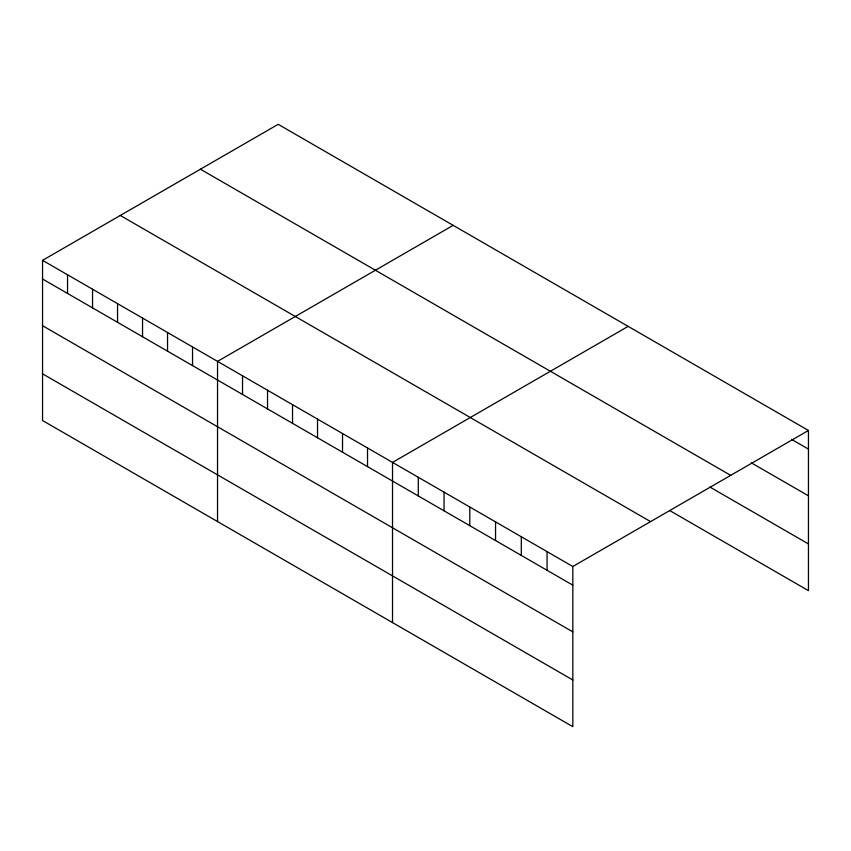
<?xml version="1.0" encoding="UTF-8"?>
<svg xmlns="http://www.w3.org/2000/svg" width="851" height="851" viewBox="0 0 851 851"><rect width="100%" height="100%" fill="white"/><g stroke="black" fill="none" stroke-linecap="round" stroke-linejoin="round"><path stroke-width="1.28" d="M42.55 260.353L572.819 566.5L572.819 726.68L42.55 420.532L42.55 260.353L278.181 124.32L808.45 430.468L808.45 590.647L669.588 510.472M453.168 225.345L217.537 361.388L217.537 521.567M628.155 326.369L392.524 462.412L392.524 622.592M572.819 566.5L808.45 430.468M791.653 439.414L808.45 449.115M751.337 462.848L808.45 495.814M200.421 169.211L730.69 475.358M709.904 487.049L808.45 543.938M120.31 215.463L650.579 521.61M42.55 279.011L572.819 585.158M42.55 325.71L572.819 631.857M42.55 373.834L572.819 679.981M547.065 551.639L547.065 570.287M521.301 536.768L521.301 555.416M495.548 521.897L495.548 540.545M469.795 507.026L469.795 525.673M444.041 492.155L444.041 510.802M418.288 477.283L418.288 495.931M367.526 447.988L367.526 466.635M342.527 433.553L342.527 452.2M317.529 419.118L317.529 437.765M292.531 404.682L292.531 423.33M267.533 390.247L267.533 408.905M242.535 375.823L242.535 394.47M192.539 346.953L192.539 365.6M167.541 332.518L167.541 351.165M142.542 318.093L142.542 336.741M117.544 303.658L117.544 322.306M92.546 289.223L92.546 307.871M67.548 274.788L67.548 293.435"/></g></svg>
